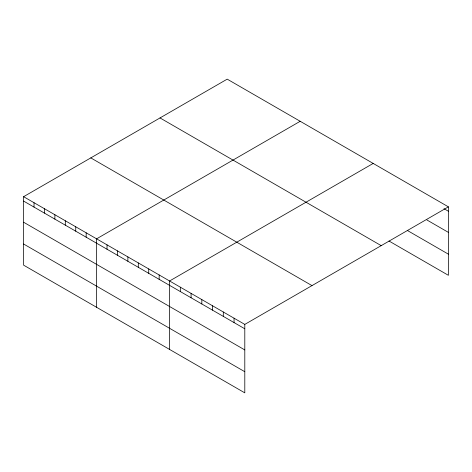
<?xml version="1.0" encoding="UTF-8"?>
<svg xmlns="http://www.w3.org/2000/svg" width="472" height="472" viewBox="0 0 472 472"><rect width="100%" height="100%" fill="white"/><g stroke="black" fill="none" stroke-linecap="round" stroke-linejoin="round"><path stroke-width="0.71" d="M448.4 206.848L244.797 324.4L244.797 392.857L23.6 265.152L23.6 196.688L227.203 79.143L448.4 206.848L448.4 275.312L388.993 241.009M300.198 121.286L96.595 238.832L96.595 307.296M373.193 163.43L169.59 280.976L169.59 349.439M443.975 208.683L448.4 211.238M426.912 219.976L448.4 232.383M407.318 230.448L448.4 254.166M160.014 117.935L381.211 245.641M90.789 157.896L311.986 285.607M23.6 196.688L244.797 324.4M23.6 201.078L244.797 328.789M23.6 222.223L244.797 349.929M23.6 244.006L244.797 371.718M234.053 318.193L234.053 322.582M223.309 311.992L223.309 316.382M212.565 305.791L212.565 310.181M201.821 299.584L201.821 303.974M191.077 293.383L191.077 297.773M180.333 287.183L180.333 291.572M159.164 274.958L159.164 279.347M148.733 268.934L148.733 273.323M138.308 262.916L138.308 267.305M127.877 256.892L127.877 261.287M117.451 250.874L117.451 255.263M107.026 244.856L107.026 249.245M86.169 232.814L86.169 237.204M75.738 226.79L75.738 231.186M65.313 220.772L65.313 225.162M54.882 214.748L54.882 219.144M44.456 208.73L44.456 213.12M34.025 202.712L34.025 207.102"/></g></svg>
